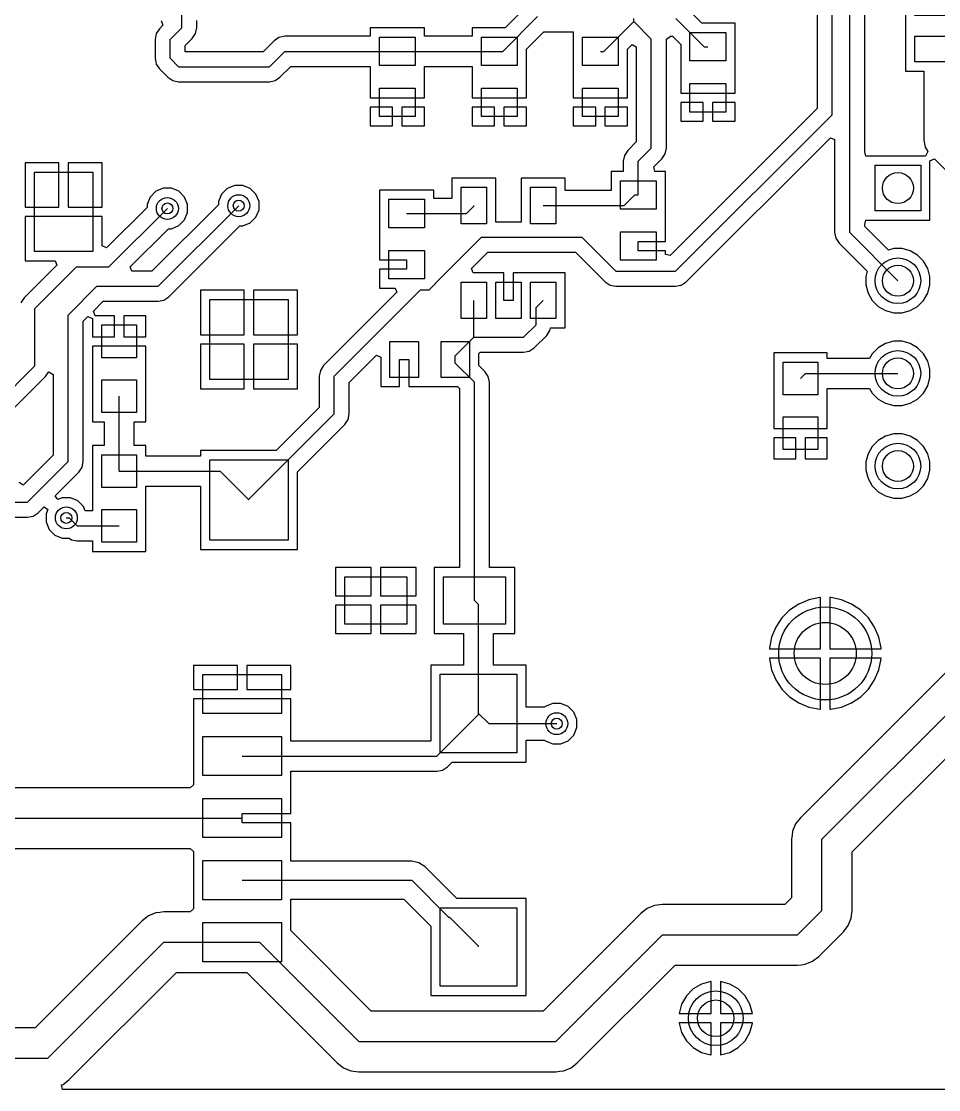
# Model space of a CAD drawing. Header units: inches. Extents: x 58 to 161, y 42 to 107.
# Drawn here: x 98.54 to 123.67, y 42.34 to 71.63 of the extents above; entities that cross this region are included whole.
import ezdxf

# ---------------------------------------------------------------- set-up
doc = ezdxf.new("R2010")
doc.units = ezdxf.units.IN
for name, color, linetype in [('Pad Holes', 156, 'Continuous'), ('Top Layer', 1, 'Continuous'), ('Via Holes', 16, 'Continuous')]:
    doc.layers.add(name, color=color, linetype=linetype)

# ---------------------------------------------------------------- blocks, each defined once
blk = doc.blocks.new('14375663_3')
at = {"layer": 'Top Layer'}
for p, q in [((-5.68, 0.8), (-3.5, 0.8)), ((-5.68, -0.8), (-5.68, 0.8)), ((-3.5, 0.8), (-3.5, -0.8)), ((3.5, 0.8), (5.68, 0.8)), ((3.5, -0.8), (3.5, 0.8)), ((5.68, 0.8), (5.68, -0.8)), ((-3.5, -0.8), (-5.68, -0.8)), ((5.68, -0.8), (3.5, -0.8))]:
    blk.add_line(p, q, dxfattribs=at)
blk = doc.blocks.new('VREG_LM2575HVSX_5_0_NOPB_4')
at = {"layer": 'Top Layer'}
for p, q in [((5.715, 4.165), (5.715, 5.4)), ((5.715, 5.4), (7.625, 5.4)), ((7.625, 5.4), (7.625, -5.4)), ((0.635, -4.165), (0.635, 4.165)), ((0.635, 4.165), (5.715, 4.165)), ((-7.625, 3.935), (-5.465, 3.935)), ((-7.625, 2.865), (-7.625, 3.935)), ((-5.465, 3.935), (-5.465, 2.865)), ((-5.465, 2.865), (-7.625, 2.865)), ((-7.625, 2.235), (-5.465, 2.235)), ((-7.625, 1.165), (-7.625, 2.235)), ((-5.465, 2.235), (-5.465, 1.165)), ((-5.465, 1.165), (-7.625, 1.165)), ((2.175, 1), (4.175, 1)), ((2.175, -1), (2.175, 1)), ((4.175, 1), (4.175, -1)), ((-7.625, 0.535), (-5.465, 0.535)), ((-7.625, -0.535), (-7.625, 0.535)), ((-5.465, 0.535), (-5.465, -0.535)), ((-5.465, -0.535), (-7.625, -0.535)), ((-7.625, -1.165), (-5.465, -1.165)), ((-7.625, -2.235), (-7.625, -1.165)), ((-5.465, -1.165), (-5.465, -2.235)), ((4.175, -1), (2.175, -1)), ((-5.465, -2.235), (-7.625, -2.235)), ((-7.625, -2.865), (-5.465, -2.865)), ((-7.625, -3.935), (-7.625, -2.865)), ((-5.465, -2.865), (-5.465, -3.935)), ((-5.465, -3.935), (-7.625, -3.935)), ((5.715, -4.165), (0.635, -4.165)), ((5.715, -5.4), (5.715, -4.165)), ((7.625, -5.4), (5.715, -5.4))]:
    blk.add_line(p, q, dxfattribs=at)
blk = doc.blocks.new('RESC1608X55N_6')
at = {"layer": 'Top Layer'}
for p, q in [((-1.2, -0.475), (-1.2, 0.475)), ((-1.2, 0.475), (-0.3, 0.475)), ((-0.3, 0.475), (-0.3, -0.475)), ((0.3, -0.475), (0.3, 0.475)), ((0.3, 0.475), (1.2, 0.475)), ((1.2, 0.475), (1.2, -0.475)), ((-0.3, -0.475), (-1.2, -0.475)), ((1.2, -0.475), (0.3, -0.475))]:
    blk.add_line(p, q, dxfattribs=at)
blk = doc.blocks.new('RESC1608X55N_8')
at = {"layer": 'Top Layer'}
for p, q in [((-1.2, -0.475), (-1.2, 0.475)), ((-1.2, 0.475), (-0.3, 0.475)), ((-0.3, 0.475), (-0.3, -0.475)), ((0.3, -0.475), (0.3, 0.475)), ((0.3, 0.475), (1.2, 0.475)), ((1.2, 0.475), (1.2, -0.475)), ((-0.3, -0.475), (-1.2, -0.475)), ((1.2, -0.475), (0.3, -0.475))]:
    blk.add_line(p, q, dxfattribs=at)
blk = doc.blocks.new('RESC1608X55N_23')
at = {"layer": 'Top Layer'}
for p, q in [((-1.2, -0.475), (-1.2, 0.475)), ((-1.2, 0.475), (-0.3, 0.475)), ((-0.3, 0.475), (-0.3, -0.475)), ((0.3, -0.475), (0.3, 0.475)), ((0.3, 0.475), (1.2, 0.475)), ((1.2, 0.475), (1.2, -0.475)), ((-0.3, -0.475), (-1.2, -0.475)), ((1.2, -0.475), (0.3, -0.475))]:
    blk.add_line(p, q, dxfattribs=at)
blk = doc.blocks.new('INDPM7373X450N_43')
at = {"layer": 'Top Layer'}
for p, q in [((-4.275, 1.05), (-2.125, 1.05)), ((-4.275, -1.05), (-4.275, 1.05)), ((-2.125, 1.05), (-2.125, -1.05)), ((2.125, 1.05), (4.275, 1.05)), ((2.125, -1.05), (2.125, 1.05)), ((4.275, 1.05), (4.275, -1.05)), ((-2.125, -1.05), (-4.275, -1.05)), ((4.275, -1.05), (2.125, -1.05))]:
    blk.add_line(p, q, dxfattribs=at)
blk = doc.blocks.new('XT30PWM_44')
at = {"layer": 'Pad Holes'}
for centre, radius in [((-5.5, 4.088), 0.5), ((5.5, 4.088), 0.5), ((-2.5, -5.912), 0.85), ((2.5, -5.912), 0.85)]:
    blk.add_circle(centre, radius, dxfattribs=at)
at = {"layer": 'Top Layer'}
for centre, radius in [((-5.5, 4.088), 0.75), ((5.5, 4.088), 0.75), ((-2.5, -5.912), 1.275), ((2.5, -5.912), 1.275)]:
    blk.add_circle(centre, radius, dxfattribs=at)
blk = doc.blocks.new('DIOM5436X244N_52')
at = {"layer": 'Top Layer'}
for p, q in [((-3.3, 1.075), (-1.1, 1.075)), ((-3.3, -1.075), (-3.3, 1.075)), ((-1.1, 1.075), (-1.1, -1.075)), ((1.1, 1.075), (3.3, 1.075)), ((1.1, -1.075), (1.1, 1.075)), ((3.3, 1.075), (3.3, -1.075)), ((-1.1, -1.075), (-3.3, -1.075)), ((3.3, -1.075), (1.1, -1.075))]:
    blk.add_line(p, q, dxfattribs=at)
blk = doc.blocks.new('SOIC127P600X175_16N_67')
at = {"layer": 'Top Layer'}
for p, q in [((-3.475, 4.795), (-1.95, 4.795)), ((-3.475, 4.095), (-3.475, 4.795)), ((-1.95, 4.795), (-1.95, 4.095)), ((1.95, 4.795), (3.475, 4.795)), ((1.95, 4.095), (1.95, 4.795)), ((3.475, 4.795), (3.475, 4.095)), ((-1.95, 4.095), (-3.475, 4.095)), ((3.475, 4.095), (1.95, 4.095)), ((-3.475, 3.525), (-1.95, 3.525)), ((-3.475, 2.825), (-3.475, 3.525)), ((-1.95, 3.525), (-1.95, 2.825)), ((1.95, 3.525), (3.475, 3.525)), ((1.95, 2.825), (1.95, 3.525)), ((3.475, 3.525), (3.475, 2.825)), ((-1.95, 2.825), (-3.475, 2.825)), ((3.475, 2.825), (1.95, 2.825)), ((-3.475, 2.255), (-1.95, 2.255)), ((-3.475, 1.555), (-3.475, 2.255)), ((-1.95, 2.255), (-1.95, 1.555)), ((1.95, 2.255), (3.475, 2.255)), ((1.95, 1.555), (1.95, 2.255)), ((3.475, 2.255), (3.475, 1.555)), ((-1.95, 1.555), (-3.475, 1.555)), ((3.475, 1.555), (1.95, 1.555)), ((-3.475, 0.985), (-1.95, 0.985)), ((-3.475, 0.285), (-3.475, 0.985)), ((-1.95, 0.985), (-1.95, 0.285)), ((1.95, 0.985), (3.475, 0.985)), ((1.95, 0.285), (1.95, 0.985)), ((3.475, 0.985), (3.475, 0.285)), ((-1.95, 0.285), (-3.475, 0.285)), ((3.475, 0.285), (1.95, 0.285)), ((-3.475, -0.285), (-1.95, -0.285)), ((-3.475, -0.985), (-3.475, -0.285)), ((-1.95, -0.285), (-1.95, -0.985)), ((1.95, -0.285), (3.475, -0.285)), ((1.95, -0.985), (1.95, -0.285)), ((3.475, -0.285), (3.475, -0.985)), ((-1.95, -0.985), (-3.475, -0.985)), ((3.475, -0.985), (1.95, -0.985)), ((-3.475, -1.555), (-1.95, -1.555)), ((-3.475, -2.255), (-3.475, -1.555)), ((-1.95, -1.555), (-1.95, -2.255)), ((1.95, -1.555), (3.475, -1.555)), ((1.95, -2.255), (1.95, -1.555)), ((3.475, -1.555), (3.475, -2.255)), ((-1.95, -2.255), (-3.475, -2.255)), ((3.475, -2.255), (1.95, -2.255)), ((-3.475, -2.825), (-1.95, -2.825)), ((-3.475, -3.525), (-3.475, -2.825)), ((-1.95, -2.825), (-1.95, -3.525)), ((1.95, -2.825), (3.475, -2.825)), ((1.95, -3.525), (1.95, -2.825)), ((3.475, -2.825), (3.475, -3.525)), ((-1.95, -3.525), (-3.475, -3.525)), ((3.475, -3.525), (1.95, -3.525)), ((-3.475, -4.095), (-1.95, -4.095)), ((-3.475, -4.795), (-3.475, -4.095)), ((-1.95, -4.095), (-1.95, -4.795)), ((1.95, -4.095), (3.475, -4.095)), ((1.95, -4.795), (1.95, -4.095)), ((3.475, -4.095), (3.475, -4.795)), ((-1.95, -4.795), (-3.475, -4.795)), ((3.475, -4.795), (1.95, -4.795))]:
    blk.add_line(p, q, dxfattribs=at)
blk = doc.blocks.new('CAPC1608X87N_75')
at = {"layer": 'Top Layer'}
for p, q in [((-1.09, -0.49), (-1.09, 0.49)), ((-1.09, 0.49), (-0.31, 0.49)), ((-0.31, 0.49), (-0.31, -0.49)), ((0.31, -0.49), (0.31, 0.49)), ((0.31, 0.49), (1.09, 0.49)), ((1.09, 0.49), (1.09, -0.49)), ((-0.31, -0.49), (-1.09, -0.49)), ((1.09, -0.49), (0.31, -0.49))]:
    blk.add_line(p, q, dxfattribs=at)
blk = doc.blocks.new('CAPC1608X87N_76')
at = {"layer": 'Top Layer'}
for p, q in [((-1.09, -0.49), (-1.09, 0.49)), ((-1.09, 0.49), (-0.31, 0.49)), ((-0.31, 0.49), (-0.31, -0.49)), ((0.31, -0.49), (0.31, 0.49)), ((0.31, 0.49), (1.09, 0.49)), ((1.09, 0.49), (1.09, -0.49)), ((-0.31, -0.49), (-1.09, -0.49)), ((1.09, -0.49), (0.31, -0.49))]:
    blk.add_line(p, q, dxfattribs=at)
blk = doc.blocks.new('CAPC1608X87N_77')
at = {"layer": 'Top Layer'}
for p, q in [((-1.09, -0.49), (-1.09, 0.49)), ((-1.09, 0.49), (-0.31, 0.49)), ((-0.31, 0.49), (-0.31, -0.49)), ((0.31, -0.49), (0.31, 0.49)), ((0.31, 0.49), (1.09, 0.49)), ((1.09, 0.49), (1.09, -0.49)), ((-0.31, -0.49), (-1.09, -0.49)), ((1.09, -0.49), (0.31, -0.49))]:
    blk.add_line(p, q, dxfattribs=at)
blk = doc.blocks.new('CAPPM3216X180N_78')
at = {"layer": 'Top Layer'}
for p, q in [((-2.2, 0.65), (-0.5, 0.65)), ((-2.2, -0.65), (-2.2, 0.65)), ((-0.5, 0.65), (-0.5, -0.65)), ((0.5, 0.65), (2.2, 0.65)), ((0.5, -0.65), (0.5, 0.65)), ((2.2, 0.65), (2.2, -0.65)), ((-0.5, -0.65), (-2.2, -0.65)), ((2.2, -0.65), (0.5, -0.65))]:
    blk.add_line(p, q, dxfattribs=at)
blk = doc.blocks.new('CAPC1608X87N_80')
at = {"layer": 'Top Layer'}
for p, q in [((-1.09, -0.49), (-1.09, 0.49)), ((-1.09, 0.49), (-0.31, 0.49)), ((-0.31, 0.49), (-0.31, -0.49)), ((0.31, -0.49), (0.31, 0.49)), ((0.31, 0.49), (1.09, 0.49)), ((1.09, 0.49), (1.09, -0.49)), ((-0.31, -0.49), (-1.09, -0.49)), ((1.09, -0.49), (0.31, -0.49))]:
    blk.add_line(p, q, dxfattribs=at)
blk = doc.blocks.new('CAPC1608X87N_81')
at = {"layer": 'Top Layer'}
for p, q in [((-1.09, -0.49), (-1.09, 0.49)), ((-1.09, 0.49), (-0.31, 0.49)), ((-0.31, 0.49), (-0.31, -0.49)), ((0.31, -0.49), (0.31, 0.49)), ((0.31, 0.49), (1.09, 0.49)), ((1.09, 0.49), (1.09, -0.49)), ((-0.31, -0.49), (-1.09, -0.49)), ((1.09, -0.49), (0.31, -0.49))]:
    blk.add_line(p, q, dxfattribs=at)
blk = doc.blocks.new('CAPC1608X87N_83')
at = {"layer": 'Top Layer'}
for p, q in [((-1.09, -0.49), (-1.09, 0.49)), ((-1.09, 0.49), (-0.31, 0.49)), ((-0.31, 0.49), (-0.31, -0.49)), ((0.31, -0.49), (0.31, 0.49)), ((0.31, 0.49), (1.09, 0.49)), ((1.09, 0.49), (1.09, -0.49)), ((-0.31, -0.49), (-1.09, -0.49)), ((1.09, -0.49), (0.31, -0.49))]:
    blk.add_line(p, q, dxfattribs=at)
blk = doc.blocks.new('CAPC1608X87N_84')
at = {"layer": 'Top Layer'}
for p, q in [((-1.09, -0.49), (-1.09, 0.49)), ((-1.09, 0.49), (-0.31, 0.49)), ((-0.31, 0.49), (-0.31, -0.49)), ((0.31, -0.49), (0.31, 0.49)), ((0.31, 0.49), (1.09, 0.49)), ((1.09, 0.49), (1.09, -0.49)), ((-0.31, -0.49), (-1.09, -0.49)), ((1.09, -0.49), (0.31, -0.49))]:
    blk.add_line(p, q, dxfattribs=at)
blk = doc.blocks.new('DIP762W65P254L965H470Q8N_100')
at = {"layer": 'Pad Holes'}
for centre in [(-3.81, 3.81), (3.81, 3.81), (-3.81, 1.27), (3.81, 1.27), (-3.81, -1.27), (3.81, -1.27), (-3.81, -3.81), (3.81, -3.81)]:
    blk.add_circle(centre, 0.425, dxfattribs=at)
at = {"layer": 'Top Layer'}
for p, q in [((-4.435, 4.435), (-3.185, 4.435)), ((-4.435, 3.185), (-4.435, 4.435)), ((-3.185, 4.435), (-3.185, 3.185)), ((-3.185, 3.185), (-4.435, 3.185))]:
    blk.add_line(p, q, dxfattribs=at)
for centre in [(3.81, 3.81), (-3.81, 1.27), (3.81, 1.27), (-3.81, -1.27), (3.81, -1.27), (-3.81, -3.81), (3.81, -3.81)]:
    blk.add_circle(centre, 0.625, dxfattribs=at)
blk = doc.blocks.new('RT9193_104')
at = {"layer": 'Top Layer'}
for p, q in [((-1.3, 1.8), (-0.6, 1.8)), ((-1.3, 0.8), (-1.3, 1.8)), ((-0.6, 1.8), (-0.6, 0.8)), ((0.6, 1.8), (1.3, 1.8)), ((0.6, 0.8), (0.6, 1.8)), ((1.3, 1.8), (1.3, 0.8)), ((-0.6, 0.8), (-1.3, 0.8)), ((1.3, 0.8), (0.6, 0.8)), ((-1.3, -0.8), (-0.6, -0.8)), ((-1.3, -1.8), (-1.3, -0.8)), ((-0.6, -0.8), (-0.6, -1.8)), ((-0.35, -0.8), (0.35, -0.8)), ((-0.35, -1.8), (-0.35, -0.8)), ((0.35, -0.8), (0.35, -1.8)), ((0.6, -0.8), (1.3, -0.8)), ((0.6, -1.8), (0.6, -0.8)), ((1.3, -0.8), (1.3, -1.8)), ((-0.6, -1.8), (-1.3, -1.8)), ((0.35, -1.8), (-0.35, -1.8)), ((1.3, -1.8), (0.6, -1.8))]:
    blk.add_line(p, q, dxfattribs=at)

msp = doc.modelspace()

# ---------------------------------------------------------------- linework, layer by layer
at = {"layer": 'Top Layer'}
for p, q in [((121.234, 65.837), (121.234, 80.696)), ((120.756, 69.067), (120.756, 79.245)), ((120.344, 75.891), (120.344, 69.238)), ((121.646, 68.05), (121.646, 75.707)), ((122.763, 72.675), (122.763, 71.597)), ((102.932, 71.45), (102.932, 72.39)), ((111.733, 70.804), (112.684, 71.755)), ((112.357, 72.011), (111.794, 71.448)), ((117.187, 71.575), (116.766, 71.995)), ((102.418, 71.519), (102.322, 71.423)), ((102.366, 71.646), (102.418, 71.519)), ((103.344, 71.45), (103.344, 71.646)), ((114.502, 70.804), (115.316, 71.618)), ((115.316, 71.618), (115.316, 71.704)), ((115.316, 71.618), (115.799, 71.136)), ((116.475, 71.704), (117.248, 70.931)), ((118.092, 71.575), (117.187, 71.575)), ((118.092, 70.302), (118.092, 71.575)), ((122.763, 71.597), (122.763, 71.532)), ((122.763, 71.532), (122.763, 71.405)), ((102.233, 71.289), (102.201, 71.131)), ((102.322, 71.423), (102.233, 71.289)), ((102.613, 71.131), (102.932, 71.45)), ((103.223, 71.159), (103.313, 71.292)), ((103.313, 71.292), (103.344, 71.45)), ((105.597, 71.185), (105.463, 71.095)), ((105.754, 71.216), (105.597, 71.185)), ((108.095, 71.216), (105.754, 71.216)), ((109.583, 71.448), (108.095, 71.448)), ((108.095, 71.448), (108.095, 71.216)), ((109.583, 71.216), (109.583, 71.448)), ((110.889, 71.216), (109.583, 71.216)), ((111.794, 71.448), (110.889, 71.448)), ((110.889, 71.448), (110.889, 71.216)), ((112.377, 70.865), (112.855, 71.343)), ((112.855, 71.343), (113.658, 71.343)), ((113.658, 71.343), (113.658, 70.175)), ((116.211, 71.136), (116.321, 71.217)), ((116.321, 71.217), (116.376, 71.22)), ((116.376, 71.22), (116.604, 70.992)), ((122.763, 71.405), (122.763, 70.262)), ((102.201, 71.131), (102.201, 70.615)), ((102.613, 70.615), (102.613, 71.131)), ((103.025, 70.961), (103.223, 71.159)), ((103.025, 70.795), (103.025, 70.961)), ((105.463, 71.095), (105.163, 70.795)), ((115.146, 70.865), (115.27, 70.99)), ((115.27, 70.99), (115.387, 70.927)), ((115.387, 70.927), (115.387, 68.319)), ((115.799, 68.148), (115.799, 71.136)), ((116.211, 68.148), (116.211, 71.136)), ((116.604, 70.992), (116.604, 70.302)), ((117.248, 70.931), (117.348, 70.931)), ((102.201, 70.615), (102.233, 70.457)), ((102.613, 70.615), (102.845, 70.383)), ((105.163, 70.795), (103.025, 70.795)), ((105.334, 70.383), (105.754, 70.804)), ((105.754, 70.804), (108.839, 70.804)), ((108.839, 70.804), (111.633, 70.804)), ((111.633, 70.804), (111.733, 70.804)), ((112.377, 70.175), (112.377, 70.865)), ((114.402, 70.804), (114.502, 70.804)), ((115.146, 70.175), (115.146, 70.865)), ((102.233, 70.457), (102.322, 70.323)), ((102.322, 70.323), (102.553, 70.092)), ((102.845, 70.383), (105.334, 70.383)), ((105.625, 70.092), (105.925, 70.392)), ((105.925, 70.392), (108.095, 70.392)), ((108.095, 70.392), (108.095, 70.175)), ((109.583, 70.175), (109.583, 70.392)), ((109.583, 70.392), (110.889, 70.392)), ((110.889, 70.392), (110.889, 70.175)), ((116.604, 70.302), (116.604, 70.287)), ((116.604, 70.287), (116.604, 70.175)), ((118.092, 70.287), (118.092, 70.302)), ((118.092, 70.175), (118.092, 70.287)), ((102.553, 70.092), (102.687, 70.003)), ((102.687, 70.003), (102.845, 69.971)), ((105.334, 69.971), (105.491, 70.003)), ((105.491, 70.003), (105.625, 70.092)), ((108.095, 70.175), (108.095, 70.16)), ((108.095, 70.16), (108.095, 70.048)), ((108.095, 70.048), (108.095, 70.033)), ((108.095, 70.033), (108.095, 69.531)), ((109.583, 70.16), (109.583, 70.175)), ((109.583, 70.048), (109.583, 70.16)), ((109.583, 70.033), (109.583, 70.048)), ((109.583, 69.531), (109.583, 70.033)), ((110.889, 70.175), (110.889, 70.16)), ((110.889, 70.16), (110.889, 70.048)), ((110.889, 70.048), (110.889, 70.033)), ((110.889, 70.033), (110.889, 69.531)), ((112.377, 70.16), (112.377, 70.175)), ((112.377, 70.048), (112.377, 70.16)), ((112.377, 70.033), (112.377, 70.048)), ((112.377, 69.531), (112.377, 70.033)), ((113.658, 70.175), (113.658, 70.16)), ((113.658, 70.16), (113.658, 70.048)), ((113.658, 70.048), (113.658, 70.033)), ((113.658, 70.033), (113.658, 69.531)), ((115.146, 70.16), (115.146, 70.175)), ((115.146, 70.048), (115.146, 70.16)), ((115.146, 70.033), (115.146, 70.048)), ((115.146, 69.531), (115.146, 70.033)), ((116.604, 70.175), (116.604, 70.16)), ((116.604, 70.16), (116.604, 69.658)), ((118.092, 70.16), (118.092, 70.175)), ((118.092, 69.658), (118.092, 70.16)), ((122.763, 70.262), (123.262, 70.262)), ((123.262, 70.262), (123.262, 68.371)), ((102.845, 69.971), (105.334, 69.971)), ((108.095, 69.531), (108.839, 69.531)), ((108.839, 69.531), (109.583, 69.531)), ((110.889, 69.531), (111.633, 69.531)), ((111.633, 69.531), (112.377, 69.531)), ((113.658, 69.531), (115.146, 69.531)), ((116.604, 69.658), (117.348, 69.658)), ((117.221, 69.404), (116.604, 69.404)), ((116.604, 69.404), (116.604, 68.887)), ((117.221, 68.887), (117.221, 69.404)), ((117.348, 69.658), (118.092, 69.658)), ((118.092, 69.404), (117.475, 69.404)), ((117.475, 69.404), (117.475, 68.887)), ((118.092, 68.887), (118.092, 69.404)), ((108.712, 69.277), (108.095, 69.277)), ((108.095, 69.277), (108.095, 68.76)), ((108.712, 68.76), (108.712, 69.277)), ((109.583, 69.277), (108.966, 69.277)), ((108.966, 69.277), (108.966, 68.76)), ((109.583, 68.76), (109.583, 69.277)), ((111.506, 69.277), (110.889, 69.277)), ((110.889, 69.277), (110.889, 68.76)), ((111.506, 68.76), (111.506, 69.277)), ((112.377, 69.277), (111.76, 69.277)), ((111.76, 69.277), (111.76, 68.76)), ((112.377, 68.76), (112.377, 69.277)), ((114.275, 69.277), (113.658, 69.277)), ((113.658, 69.277), (113.658, 68.76)), ((114.275, 68.76), (114.275, 69.277)), ((115.146, 69.277), (114.529, 69.277)), ((114.529, 69.277), (114.529, 68.76)), ((115.146, 68.76), (115.146, 69.277)), ((120.344, 69.238), (116.314, 65.208)), ((116.464, 64.775), (120.756, 69.067)), ((116.604, 68.887), (117.221, 68.887)), ((117.475, 68.887), (118.092, 68.887)), ((108.095, 68.76), (108.712, 68.76)), ((108.966, 68.76), (109.583, 68.76)), ((110.889, 68.76), (111.506, 68.76)), ((111.76, 68.76), (112.377, 68.76)), ((113.658, 68.76), (114.275, 68.76)), ((114.529, 68.76), (115.146, 68.76)), ((115.387, 68.319), (115.152, 68.084)), ((116.755, 64.483), (120.705, 68.433)), ((120.705, 68.433), (120.822, 68.385)), ((120.822, 68.385), (120.822, 65.837)), ((123.262, 68.371), (123.301, 68.173)), ((115.062, 67.95), (115.031, 67.793)), ((115.152, 68.084), (115.062, 67.95)), ((115.443, 67.793), (115.799, 68.148)), ((116.09, 67.857), (116.179, 67.991)), ((116.179, 67.991), (116.211, 68.148)), ((121.676, 67.935), (121.646, 68.05)), ((123.301, 68.173), (123.375, 68.062)), ((123.375, 68.062), (123.308, 67.935)), ((99.568, 67.747), (98.641, 67.747)), ((98.641, 67.747), (98.641, 66.53)), ((99.568, 66.53), (99.568, 67.747)), ((100.749, 67.747), (99.822, 67.747)), ((99.822, 67.747), (99.822, 66.53)), ((100.749, 66.53), (100.749, 67.747)), ((115.031, 67.793), (115.031, 67.511)), ((115.443, 66.867), (115.443, 67.793)), ((115.871, 67.638), (116.09, 67.857)), ((123.308, 67.935), (121.676, 67.935)), ((123.434, 67.805), (123.561, 67.858)), ((123.434, 66.177), (123.434, 67.805)), ((123.561, 67.858), (129.303, 62.116)), ((115.031, 67.511), (114.699, 67.511)), ((114.699, 67.511), (114.699, 66.99)), ((115.894, 67.511), (115.871, 67.638)), ((116.187, 67.511), (115.894, 67.511)), ((116.187, 66.238), (116.187, 67.511)), ((104.385, 67.128), (104.181, 67.044)), ((104.606, 67.128), (104.385, 67.128)), ((104.81, 67.044), (104.606, 67.128)), ((111.541, 67.332), (110.333, 67.332)), ((110.333, 67.332), (110.333, 66.771)), ((111.541, 66.122), (111.541, 67.332)), ((113.441, 67.332), (112.233, 67.332)), ((112.233, 67.332), (112.233, 66.122)), ((113.441, 66.99), (113.441, 67.332)), ((102.069, 66.811), (101.985, 66.608)), ((102.226, 66.968), (102.069, 66.811)), ((102.429, 67.052), (102.226, 66.968)), ((102.65, 67.052), (102.429, 67.052)), ((102.854, 66.968), (102.65, 67.052)), ((103.01, 66.811), (102.854, 66.968)), ((103.095, 66.608), (103.01, 66.811)), ((104.025, 66.888), (103.941, 66.684)), ((104.181, 67.044), (104.025, 66.888)), ((104.966, 66.888), (104.81, 67.044)), ((105.05, 66.684), (104.966, 66.888)), ((109.837, 67.003), (108.349, 67.003)), ((108.349, 67.003), (108.349, 65.715)), ((109.837, 66.771), (109.837, 67.003)), ((110.333, 66.771), (109.837, 66.771)), ((114.699, 66.99), (113.441, 66.99)), ((115.054, 66.578), (115.343, 66.867)), ((115.343, 66.867), (115.443, 66.867)), ((98.641, 66.53), (99.568, 66.53)), ((99.822, 66.53), (100.749, 66.53)), ((101.985, 66.525), (100.876, 65.416)), ((100.94, 64.897), (102.54, 66.497)), ((101.985, 66.608), (101.985, 66.525)), ((103.941, 66.601), (102.115, 64.776)), ((102.286, 64.364), (104.496, 66.573)), ((103.095, 66.387), (103.095, 66.608)), ((103.941, 66.684), (103.941, 66.601)), ((105.05, 66.463), (105.05, 66.684)), ((110.737, 66.359), (110.937, 66.559)), ((110.937, 66.559), (110.937, 66.578)), ((112.837, 66.578), (115.054, 66.578)), ((99.695, 66.276), (98.641, 66.276)), ((98.641, 66.276), (98.641, 65.059)), ((100.749, 66.276), (99.695, 66.276)), ((100.749, 65.469), (100.749, 66.276)), ((102.854, 66.027), (103.01, 66.183)), ((103.01, 66.183), (103.095, 66.387)), ((104.81, 66.103), (104.966, 66.259)), ((104.966, 66.259), (105.05, 66.463)), ((109.093, 66.359), (110.737, 66.359)), ((116.187, 66.223), (116.187, 66.238)), ((116.187, 66.111), (116.187, 66.223)), ((116.187, 66.223), (116.187, 66.223)), ((101.518, 64.893), (102.568, 65.942)), ((102.568, 65.942), (102.65, 65.942)), ((102.577, 64.072), (104.523, 66.019)), ((102.65, 65.942), (102.854, 66.027)), ((104.523, 66.019), (104.606, 66.019)), ((104.606, 66.019), (104.81, 66.103)), ((112.233, 66.122), (111.541, 66.122)), ((116.187, 65.594), (116.187, 66.111)), ((116.187, 66.111), (116.187, 66.111)), ((121.646, 66.062), (121.676, 66.177)), ((121.646, 66.007), (121.646, 66.062)), ((122.297, 65.357), (121.646, 66.007)), ((121.676, 66.177), (121.773, 66.177)), ((121.773, 66.177), (123.434, 66.177)), ((108.349, 65.715), (108.349, 65.715)), ((108.349, 65.715), (108.349, 65.603)), ((108.349, 65.603), (108.349, 65.603)), ((108.349, 65.603), (108.349, 65.086)), ((109.885, 64.445), (111.15, 65.71)), ((111.15, 65.71), (113.893, 65.71)), ((113.893, 65.71), (114.828, 64.775)), ((120.822, 65.837), (120.854, 65.679)), ((120.854, 65.679), (120.943, 65.546)), ((121.234, 65.837), (122.555, 64.516)), ((100.876, 65.416), (100.749, 65.469)), ((115.443, 65.34), (115.443, 65.594)), ((115.443, 65.594), (116.187, 65.594)), ((116.187, 65.34), (115.443, 65.34)), ((116.187, 65.237), (116.187, 65.34)), ((120.943, 65.546), (121.714, 64.774)), ((122.439, 65.395), (122.297, 65.357)), ((122.671, 65.395), (122.439, 65.395)), ((122.894, 65.335), (122.671, 65.395)), ((123.095, 65.219), (122.894, 65.335)), ((98.641, 65.059), (99.464, 65.059)), ((99.464, 65.059), (99.513, 64.942)), ((108.349, 65.086), (109.093, 65.086)), ((109.093, 65.086), (109.093, 64.832)), ((110.872, 64.849), (111.321, 65.298)), ((111.321, 65.298), (113.722, 65.298)), ((113.722, 65.298), (114.536, 64.483)), ((116.314, 65.208), (116.187, 65.237)), ((123.258, 65.056), (123.095, 65.219)), ((123.374, 64.855), (123.258, 65.056)), ((99.513, 64.942), (98.616, 64.045)), ((98.908, 63.754), (100.051, 64.897)), ((100.051, 64.897), (100.94, 64.897)), ((101.567, 64.776), (101.518, 64.893)), ((102.115, 64.776), (101.567, 64.776)), ((109.093, 64.832), (108.349, 64.832)), ((108.349, 64.832), (108.349, 64.315)), ((110.921, 64.732), (110.872, 64.849)), ((111.76, 64.732), (110.921, 64.732)), ((111.76, 63.978), (111.76, 64.732)), ((113.441, 64.732), (112.014, 64.732)), ((112.014, 64.732), (112.014, 63.978)), ((113.441, 63.224), (113.441, 64.732)), ((114.828, 64.775), (116.464, 64.775)), ((121.714, 64.774), (121.676, 64.632)), ((123.434, 64.632), (123.374, 64.855)), ((109.708, 64.267), (109.885, 64.444)), ((109.885, 64.444), (109.885, 64.445)), ((114.536, 64.483), (114.67, 64.394)), ((116.621, 64.394), (116.755, 64.483)), ((121.676, 64.632), (121.676, 64.4)), ((123.434, 64.4), (123.434, 64.632)), ((99.822, 63.576), (100.609, 64.364)), ((100.609, 64.364), (102.286, 64.364)), ((104.648, 64.26), (103.446, 64.26)), ((103.446, 64.26), (103.446, 63.033)), ((104.648, 63.033), (104.648, 64.26)), ((106.104, 64.26), (104.902, 64.26)), ((104.902, 64.26), (104.902, 63.033)), ((106.104, 63.033), (106.104, 64.26)), ((108.827, 64.198), (106.82, 62.191)), ((107.112, 61.9), (109.479, 64.267)), ((108.349, 64.315), (108.779, 64.315)), ((108.779, 64.315), (108.827, 64.198)), ((109.479, 64.267), (109.708, 64.267)), ((114.67, 64.394), (114.828, 64.363)), ((114.828, 64.363), (116.464, 64.363)), ((116.464, 64.363), (116.621, 64.394)), ((121.676, 64.4), (121.736, 64.177)), ((121.736, 64.177), (121.852, 63.976)), ((123.258, 63.976), (123.374, 64.177)), ((123.374, 64.177), (123.434, 64.4)), ((98.616, 64.045), (98.527, 63.912)), ((100.512, 63.684), (100.78, 63.952)), ((100.78, 63.952), (102.286, 63.952)), ((102.286, 63.952), (102.443, 63.983)), ((102.443, 63.983), (102.577, 64.072)), ((110.937, 62.966), (110.937, 63.978)), ((112.014, 63.978), (111.76, 63.978)), ((112.641, 63.782), (112.837, 63.978)), ((121.852, 63.976), (122.015, 63.813)), ((123.095, 63.813), (123.258, 63.976)), ((98.908, 62.179), (98.908, 63.754)), ((99.822, 59.563), (99.822, 63.576)), ((100.565, 63.557), (100.512, 63.684)), ((101.092, 63.557), (100.565, 63.557)), ((101.092, 62.98), (101.092, 63.557)), ((101.948, 63.557), (101.346, 63.557)), ((101.346, 63.557), (101.346, 62.98)), ((101.948, 62.98), (101.948, 63.557)), ((112.641, 63.311), (112.641, 63.782)), ((122.015, 63.813), (122.216, 63.697)), ((122.216, 63.697), (122.439, 63.637)), ((122.439, 63.637), (122.671, 63.637)), ((122.671, 63.637), (122.894, 63.697)), ((122.894, 63.697), (123.095, 63.813)), ((100.234, 63.406), (100.363, 63.535)), ((100.234, 59.563), (100.234, 63.406)), ((100.363, 63.535), (100.49, 63.482)), ((100.49, 63.482), (100.49, 62.98)), ((112.296, 62.966), (112.641, 63.311)), ((100.49, 62.98), (101.092, 62.98)), ((101.346, 62.98), (101.948, 62.98)), ((103.446, 63.033), (104.648, 63.033)), ((104.902, 63.033), (106.104, 63.033)), ((110.428, 62.457), (110.937, 62.966)), ((110.937, 62.966), (112.296, 62.966)), ((112.588, 62.675), (112.932, 63.019)), ((112.932, 63.019), (113.022, 63.153)), ((113.022, 63.153), (113.036, 63.224)), ((113.036, 63.224), (113.441, 63.224)), ((101.948, 62.726), (100.49, 62.726)), ((100.49, 62.726), (100.49, 62.184)), ((101.948, 62.184), (101.948, 62.726)), ((104.648, 62.779), (103.446, 62.779)), ((103.446, 62.779), (103.446, 61.552)), ((104.648, 61.552), (104.648, 62.779)), ((106.104, 62.779), (104.902, 62.779)), ((104.902, 62.779), (104.902, 61.552)), ((106.104, 61.552), (106.104, 62.779)), ((112.454, 62.585), (112.588, 62.675)), ((122.015, 62.679), (121.852, 62.516)), ((122.216, 62.795), (122.015, 62.679)), ((122.439, 62.855), (122.216, 62.795)), ((122.671, 62.855), (122.439, 62.855)), ((122.894, 62.795), (122.671, 62.855)), ((123.095, 62.679), (122.894, 62.795)), ((123.258, 62.516), (123.095, 62.679)), ((107.524, 61.729), (108.267, 62.472)), ((108.267, 62.472), (108.384, 62.424)), ((108.384, 62.424), (108.384, 61.613)), ((110.428, 62.357), (110.428, 62.457)), ((111.072, 62.518), (111.108, 62.554)), ((111.072, 62.196), (111.072, 62.518)), ((111.108, 62.554), (112.296, 62.554)), ((112.296, 62.554), (112.454, 62.585)), ((120.617, 62.541), (119.159, 62.541)), ((119.159, 62.541), (119.159, 61.168)), ((120.617, 62.388), (120.617, 62.541)), ((121.778, 62.388), (120.617, 62.388)), ((121.852, 62.516), (121.778, 62.388)), ((123.374, 62.315), (123.258, 62.516)), ((97.714, 60.985), (98.908, 62.179)), ((100.49, 62.184), (100.49, 62.149)), ((100.49, 62.149), (100.49, 62.057)), ((101.948, 62.149), (101.948, 62.184)), ((101.948, 62.057), (101.948, 62.149)), ((106.82, 62.191), (106.731, 62.057)), ((108.901, 61.613), (108.901, 62.357)), ((108.901, 62.357), (109.155, 62.357)), ((109.155, 62.357), (109.155, 61.613)), ((110.428, 62.257), (110.428, 62.357)), ((110.428, 62.257), (110.951, 61.734)), ((111.242, 62.025), (111.072, 62.196)), ((123.434, 62.092), (123.374, 62.315)), ((123.434, 61.86), (123.434, 62.092)), ((98.005, 60.694), (99.199, 61.888)), ((99.199, 61.888), (99.283, 62.014)), ((99.283, 62.014), (99.292, 62.015)), ((99.292, 62.015), (99.41, 61.95)), ((99.41, 61.95), (99.41, 59.734)), ((100.49, 62.057), (100.49, 62.022)), ((100.49, 62.022), (100.49, 60.649)), ((101.948, 62.022), (101.948, 62.057)), ((101.948, 60.649), (101.948, 62.022)), ((106.731, 62.057), (106.7, 61.9)), ((106.7, 61.9), (106.7, 61.038)), ((107.112, 60.868), (107.112, 61.9)), ((111.332, 61.892), (111.242, 62.025)), ((111.363, 61.734), (111.332, 61.892)), ((119.888, 61.837), (120.027, 61.976)), ((120.027, 61.976), (122.555, 61.976)), ((123.374, 61.637), (123.434, 61.86)), ((103.446, 61.552), (104.648, 61.552)), ((104.902, 61.552), (106.104, 61.552)), ((107.524, 60.868), (107.524, 61.729)), ((108.384, 61.613), (108.901, 61.613)), ((109.155, 61.613), (109.672, 61.613)), ((109.672, 61.613), (109.672, 61.613)), ((109.672, 61.613), (109.784, 61.613)), ((109.784, 61.613), (109.784, 61.613)), ((109.784, 61.613), (110.489, 61.613)), ((110.489, 61.613), (110.539, 61.563)), ((110.539, 61.563), (110.539, 56.657)), ((110.951, 55.753), (110.951, 61.734)), ((111.363, 56.657), (111.363, 61.734)), ((120.617, 61.168), (120.617, 61.564)), ((120.617, 61.564), (121.778, 61.564)), ((121.778, 61.564), (121.852, 61.436)), ((123.258, 61.436), (123.374, 61.637)), ((101.219, 59.297), (101.219, 61.353)), ((121.852, 61.436), (122.015, 61.273)), ((122.015, 61.273), (122.216, 61.157)), ((122.894, 61.157), (123.095, 61.273)), ((123.095, 61.273), (123.258, 61.436)), ((106.7, 61.038), (105.521, 59.86)), ((119.159, 61.168), (119.159, 61.133)), ((119.159, 61.133), (119.159, 61.041)), ((119.159, 61.041), (119.159, 61.006)), ((119.159, 61.006), (119.159, 60.464)), ((120.617, 61.133), (120.617, 61.168)), ((120.617, 61.041), (120.617, 61.133)), ((120.617, 61.006), (120.617, 61.041)), ((120.617, 60.464), (120.617, 61.006)), ((122.216, 61.157), (122.439, 61.097)), ((122.439, 61.097), (122.671, 61.097)), ((122.671, 61.097), (122.894, 61.157)), ((100.49, 60.649), (100.807, 60.649)), ((100.807, 60.649), (100.807, 60.001)), ((101.631, 60.001), (101.631, 60.649)), ((101.631, 60.649), (101.948, 60.649)), ((104.775, 58.531), (107.112, 60.868)), ((107.403, 60.576), (107.492, 60.71)), ((107.492, 60.71), (107.524, 60.868)), ((106.104, 59.277), (107.403, 60.576)), ((119.159, 60.464), (119.888, 60.464)), ((119.888, 60.464), (120.617, 60.464)), ((119.761, 60.21), (119.159, 60.21)), ((119.159, 60.21), (119.159, 59.633)), ((119.761, 59.633), (119.761, 60.21)), ((120.617, 60.21), (120.015, 60.21)), ((120.015, 60.21), (120.015, 59.633)), ((120.617, 59.633), (120.617, 60.21)), ((122.015, 60.139), (121.852, 59.976)), ((122.216, 60.255), (122.015, 60.139)), ((122.439, 60.315), (122.216, 60.255)), ((122.671, 60.315), (122.439, 60.315)), ((122.894, 60.255), (122.671, 60.315)), ((123.095, 60.139), (122.894, 60.255)), ((123.258, 59.976), (123.095, 60.139)), ((100.807, 60.001), (100.49, 60.001)), ((100.49, 60.001), (100.49, 58.628)), ((101.948, 60.001), (101.631, 60.001)), ((101.948, 59.709), (101.948, 60.001)), ((105.521, 59.86), (103.446, 59.86)), ((103.446, 59.86), (103.446, 59.709)), ((121.736, 59.775), (121.676, 59.552)), ((121.852, 59.976), (121.736, 59.775)), ((123.374, 59.775), (123.258, 59.976)), ((123.434, 59.552), (123.374, 59.775)), ((99.41, 59.734), (98.589, 58.912)), ((98.704, 58.445), (99.822, 59.563)), ((100.203, 59.405), (100.234, 59.563)), ((103.446, 59.709), (101.948, 59.709)), ((119.159, 59.633), (119.761, 59.633)), ((120.015, 59.633), (120.617, 59.633)), ((121.676, 59.552), (121.676, 59.32)), ((123.434, 59.32), (123.434, 59.552)), ((99.466, 58.624), (100.113, 59.272)), ((100.113, 59.272), (100.203, 59.405)), ((101.219, 59.297), (103.984, 59.297)), ((103.984, 59.297), (104.775, 58.506)), ((106.104, 57.152), (106.104, 59.277)), ((121.676, 59.32), (121.736, 59.097)), ((123.374, 59.097), (123.434, 59.32)), ((98.589, 58.912), (98.482, 58.985)), ((101.948, 58.628), (101.948, 58.885)), ((101.948, 58.885), (103.446, 58.885)), ((103.446, 58.885), (103.446, 57.152)), ((121.736, 59.097), (121.852, 58.896)), ((121.852, 58.896), (122.015, 58.733)), ((123.095, 58.733), (123.258, 58.896)), ((123.258, 58.896), (123.374, 59.097)), ((99.538, 58.517), (99.466, 58.624)), ((100.49, 58.628), (100.49, 58.593)), ((100.49, 58.593), (100.49, 58.501)), ((101.948, 58.593), (101.948, 58.628)), ((101.948, 58.501), (101.948, 58.593)), ((122.015, 58.733), (122.216, 58.617)), ((122.216, 58.617), (122.439, 58.557)), ((122.671, 58.557), (122.894, 58.617)), ((122.894, 58.617), (123.095, 58.733)), ((94.031, 58.445), (98.704, 58.445)), ((98.996, 58.154), (99.161, 58.319)), ((99.161, 58.319), (99.268, 58.247)), ((99.661, 58.568), (99.538, 58.517)), ((99.881, 58.568), (99.661, 58.568)), ((100.085, 58.483), (99.881, 58.568)), ((100.241, 58.327), (100.085, 58.483)), ((100.29, 58.209), (100.241, 58.327)), ((100.49, 58.501), (100.49, 58.466)), ((100.49, 58.466), (100.49, 58.209)), ((101.948, 58.466), (101.948, 58.501)), ((101.948, 57.093), (101.948, 58.466)), ((104.775, 58.506), (104.775, 58.531)), ((122.439, 58.557), (122.671, 58.557)), ((95.11, 58.033), (98.704, 58.033)), ((98.704, 58.033), (98.862, 58.065)), ((98.862, 58.065), (98.996, 58.154)), ((99.268, 58.247), (99.217, 58.124)), ((99.217, 58.124), (99.217, 57.903)), ((99.771, 58.014), (99.852, 58.014)), ((99.852, 58.014), (100.069, 57.797)), ((100.49, 58.209), (100.29, 58.209)), ((99.217, 57.903), (99.302, 57.7)), ((99.302, 57.7), (99.457, 57.544)), ((100.069, 57.797), (101.219, 57.797)), ((99.457, 57.544), (99.661, 57.46)), ((99.661, 57.46), (99.847, 57.46)), ((99.847, 57.46), (99.911, 57.416)), ((99.911, 57.416), (100.069, 57.385)), ((100.069, 57.385), (100.49, 57.385)), ((100.49, 57.385), (100.49, 57.093)), ((103.446, 57.152), (106.104, 57.152)), ((100.49, 57.093), (101.948, 57.093)), ((108.124, 56.657), (107.147, 56.657)), ((107.147, 56.657), (107.147, 55.88)), ((108.124, 55.88), (108.124, 56.657)), ((109.355, 56.657), (108.378, 56.657)), ((108.378, 56.657), (108.378, 55.88)), ((109.355, 55.88), (109.355, 56.657)), ((110.539, 56.657), (109.847, 56.657)), ((109.847, 56.657), (109.847, 54.849)), ((112.055, 56.657), (111.363, 56.657)), ((112.055, 54.849), (112.055, 56.657)), ((107.147, 55.88), (108.124, 55.88)), ((108.378, 55.88), (109.355, 55.88)), ((110.951, 55.753), (111.066, 55.638)), ((119.839, 55.654), (119.588, 55.487)), ((120.117, 55.769), (119.839, 55.654)), ((120.412, 55.828), (120.117, 55.769)), ((120.436, 55.828), (120.412, 55.828)), ((120.436, 54.426), (120.436, 55.828)), ((120.714, 55.828), (120.69, 55.828)), ((120.69, 55.828), (120.69, 54.426)), ((121.009, 55.769), (120.714, 55.828)), ((121.287, 55.654), (121.009, 55.769)), ((121.538, 55.487), (121.287, 55.654)), ((108.124, 55.626), (107.147, 55.626)), ((107.147, 55.626), (107.147, 54.849)), ((108.124, 54.849), (108.124, 55.626)), ((109.355, 55.626), (108.378, 55.626)), ((108.378, 55.626), (108.378, 54.849)), ((109.355, 54.849), (109.355, 55.626)), ((111.066, 52.652), (111.066, 55.638)), ((119.588, 55.487), (119.375, 55.274)), ((121.751, 55.274), (121.538, 55.487)), ((119.375, 55.274), (119.208, 55.023)), ((121.918, 55.023), (121.751, 55.274)), ((107.147, 54.849), (108.124, 54.849)), ((108.378, 54.849), (109.355, 54.849)), ((109.847, 54.849), (110.654, 54.849)), ((110.654, 54.849), (110.654, 53.981)), ((111.478, 53.981), (111.478, 54.849)), ((111.478, 54.849), (112.055, 54.849)), ((119.208, 55.023), (119.093, 54.745)), ((122.033, 54.745), (121.918, 55.023)), ((119.093, 54.745), (119.034, 54.45)), ((122.092, 54.45), (122.033, 54.745)), ((119.034, 54.45), (119.034, 54.426)), ((119.034, 54.426), (120.436, 54.426)), ((120.472, 49.208), (125.563, 54.299)), ((120.69, 54.426), (122.092, 54.426)), ((122.092, 54.426), (122.092, 54.45)), ((104.462, 53.973), (103.255, 53.973)), ((103.255, 53.973), (103.255, 53.311)), ((104.462, 53.311), (104.462, 53.973)), ((105.923, 53.973), (104.716, 53.973)), ((104.716, 53.973), (104.716, 53.311)), ((105.923, 53.311), (105.923, 53.973)), ((110.654, 53.981), (109.762, 53.981)), ((109.762, 53.981), (109.762, 51.906)), ((112.37, 53.981), (111.478, 53.981)), ((112.37, 52.828), (112.37, 53.981)), ((120.436, 54.172), (119.034, 54.172)), ((119.034, 54.172), (119.034, 54.148)), ((119.034, 54.148), (119.093, 53.853)), ((124.067, 53.981), (119.883, 49.797)), ((120.436, 52.77), (120.436, 54.172)), ((122.092, 54.172), (120.69, 54.172)), ((120.69, 54.172), (120.69, 52.77)), ((122.033, 53.853), (122.092, 54.148)), ((122.092, 54.148), (122.092, 54.172)), ((119.093, 53.853), (119.208, 53.575)), ((121.918, 53.575), (122.033, 53.853)), ((103.255, 53.311), (104.462, 53.311)), ((104.716, 53.311), (105.923, 53.311)), ((119.208, 53.575), (119.375, 53.324)), ((119.375, 53.324), (119.588, 53.111)), ((121.538, 53.111), (121.751, 53.324)), ((121.751, 53.324), (121.918, 53.575)), ((104.589, 53.057), (103.255, 53.057)), ((103.255, 53.057), (103.255, 52.4)), ((105.923, 53.057), (104.589, 53.057)), ((105.923, 52.4), (105.923, 53.057)), ((119.588, 53.111), (119.839, 52.944)), ((121.287, 52.944), (121.538, 53.111)), ((112.878, 52.828), (112.37, 52.828)), ((112.894, 52.844), (112.878, 52.828)), ((113.098, 52.929), (112.894, 52.844)), ((113.318, 52.929), (113.098, 52.929)), ((113.522, 52.844), (113.318, 52.929)), ((113.677, 52.689), (113.522, 52.844)), ((119.839, 52.944), (120.117, 52.829)), ((120.117, 52.829), (120.412, 52.77)), ((120.412, 52.77), (120.436, 52.77)), ((120.69, 52.77), (120.714, 52.77)), ((120.714, 52.77), (121.009, 52.829)), ((121.009, 52.829), (121.287, 52.944)), ((121.305, 48.863), (125.245, 52.803)), ((109.923, 51.484), (111.066, 52.627)), ((111.066, 52.652), (111.343, 52.375)), ((111.066, 52.627), (111.066, 52.652)), ((113.762, 52.485), (113.677, 52.689)), ((113.762, 52.265), (113.762, 52.485)), ((103.255, 52.4), (103.255, 52.395)), ((103.255, 52.395), (103.255, 52.273)), ((103.255, 52.273), (103.255, 52.268)), ((103.255, 52.268), (103.255, 50.744)), ((105.923, 52.395), (105.923, 52.4)), ((105.923, 52.273), (105.923, 52.395)), ((105.923, 52.268), (105.923, 52.273)), ((105.923, 51.896), (105.923, 52.268)), ((111.343, 52.375), (113.208, 52.375)), ((113.677, 52.061), (113.762, 52.265)), ((109.752, 51.896), (105.923, 51.896)), ((109.762, 51.906), (109.752, 51.896)), ((112.37, 51.323), (112.37, 51.922)), ((112.37, 51.922), (112.878, 51.922)), ((112.878, 51.922), (112.894, 51.905)), ((112.894, 51.905), (113.098, 51.821)), ((113.318, 51.821), (113.522, 51.905)), ((113.522, 51.905), (113.677, 52.061)), ((113.098, 51.821), (113.318, 51.821)), ((104.589, 51.484), (109.923, 51.484)), ((110.214, 51.193), (110.345, 51.323)), ((110.345, 51.323), (112.37, 51.323)), ((105.923, 50.7), (105.923, 51.072)), ((105.923, 51.072), (109.923, 51.072)), ((109.923, 51.072), (110.081, 51.103)), ((110.081, 51.103), (110.214, 51.193)), ((103.255, 50.695), (103.16, 50.617)), ((103.255, 50.744), (103.255, 50.695)), ((105.923, 50.695), (105.923, 50.7)), ((105.923, 50.573), (105.923, 50.695)), ((103.16, 50.617), (97.668, 50.617)), ((105.923, 50.568), (105.923, 50.573)), ((105.923, 49.911), (105.923, 50.568)), ((94.869, 49.784), (104.589, 49.784)), ((104.589, 49.657), (104.589, 49.911)), ((104.589, 49.911), (105.923, 49.911)), ((119.883, 49.797), (119.751, 49.625)), ((105.923, 49.657), (104.589, 49.657)), ((105.923, 49), (105.923, 49.657)), ((119.751, 49.625), (119.668, 49.424)), ((119.654, 49.316), (119.64, 49.208)), ((119.64, 49.208), (119.64, 47.598)), ((119.668, 49.424), (119.654, 49.316)), ((120.472, 47.253), (120.472, 49.208)), ((97.668, 48.951), (103.16, 48.951)), ((103.16, 48.951), (103.255, 48.873)), ((105.923, 48.995), (105.923, 49)), ((105.923, 48.873), (105.923, 48.995)), ((103.255, 48.873), (103.255, 48.824)), ((103.255, 48.824), (103.255, 47.344)), ((105.923, 48.868), (105.923, 48.873)), ((105.923, 48.602), (105.923, 48.868)), ((121.305, 47.253), (121.305, 48.863)), ((109.234, 48.602), (105.923, 48.602)), ((109.432, 48.563), (109.234, 48.602)), ((109.6, 48.45), (109.432, 48.563)), ((110.469, 47.581), (109.6, 48.45)), ((104.589, 48.084), (109.234, 48.084)), ((109.234, 48.084), (110.245, 47.073)), ((105.923, 47.3), (105.923, 47.566)), ((105.923, 47.566), (109.019, 47.566)), ((109.019, 47.566), (109.762, 46.824)), ((112.37, 47.581), (110.469, 47.581)), ((112.37, 44.923), (112.37, 47.581)), ((119.64, 47.598), (119.458, 47.416)), ((102.226, 47.188), (102.025, 47.105)), ((102.334, 47.202), (102.226, 47.188)), ((102.442, 47.217), (102.334, 47.202)), ((103.16, 47.217), (102.442, 47.217)), ((103.255, 47.295), (103.16, 47.217)), ((103.255, 47.344), (103.255, 47.295)), ((105.923, 47.295), (105.923, 47.3)), ((105.923, 47.173), (105.923, 47.295)), ((105.923, 47.168), (105.923, 47.173)), ((105.923, 46.7), (105.923, 47.168)), ((115.515, 47.172), (112.838, 44.495)), ((115.687, 47.305), (115.515, 47.172)), ((115.888, 47.388), (115.687, 47.305)), ((116.103, 47.416), (115.888, 47.388)), ((119.458, 47.416), (116.103, 47.416)), ((119.803, 46.584), (120.472, 47.253)), ((121.276, 47.038), (121.305, 47.253)), ((101.853, 46.973), (98.918, 44.038)), ((102.025, 47.105), (101.853, 46.973)), ((110.245, 47.073), (110.27, 47.073)), ((110.27, 47.073), (111.066, 46.277)), ((121.193, 46.837), (121.276, 47.038)), ((108.127, 44.495), (105.923, 46.7)), ((109.762, 46.824), (109.762, 44.923)), ((113.182, 43.663), (116.103, 46.584)), ((116.103, 46.584), (119.803, 46.584)), ((120.391, 45.995), (121.061, 46.664)), ((121.061, 46.664), (121.193, 46.837)), ((99.263, 43.205), (102.442, 46.384)), ((102.442, 46.384), (104.589, 46.384)), ((104.589, 46.384), (105.061, 46.384)), ((105.061, 46.384), (107.782, 43.663)), ((111.066, 46.252), (111.066, 46.277)), ((120.219, 45.863), (120.391, 45.995)), ((113.771, 43.074), (116.448, 45.751)), ((116.448, 45.751), (119.803, 45.751)), ((119.803, 45.751), (119.91, 45.765)), ((119.91, 45.765), (120.018, 45.779)), ((120.018, 45.779), (120.219, 45.863)), ((99.852, 42.617), (102.787, 45.551)), ((102.787, 45.551), (104.716, 45.551)), ((104.716, 45.551), (107.194, 43.074)), ((116.947, 45.102), (116.76, 44.915)), ((117.175, 45.235), (116.947, 45.102)), ((117.431, 45.303), (117.175, 45.235)), ((117.436, 45.303), (117.431, 45.303)), ((117.436, 44.426), (117.436, 45.303)), ((117.695, 45.303), (117.69, 45.303)), ((117.69, 45.303), (117.69, 44.426)), ((117.951, 45.235), (117.695, 45.303)), ((118.179, 45.102), (117.951, 45.235)), ((118.366, 44.915), (118.179, 45.102)), ((109.762, 44.923), (112.37, 44.923)), ((116.76, 44.915), (116.627, 44.687)), ((118.499, 44.687), (118.366, 44.915)), ((116.627, 44.687), (116.559, 44.431)), ((118.567, 44.431), (118.499, 44.687)), ((112.838, 44.495), (108.127, 44.495)), ((116.559, 44.431), (116.559, 44.426)), ((116.559, 44.426), (117.436, 44.426)), ((117.69, 44.426), (118.567, 44.426)), ((118.567, 44.426), (118.567, 44.431)), ((98.918, 44.038), (92.493, 44.038)), ((117.436, 44.172), (116.559, 44.172)), ((116.559, 44.172), (116.559, 44.167)), ((116.559, 44.167), (116.627, 43.911)), ((117.436, 43.295), (117.436, 44.172)), ((118.567, 44.172), (117.69, 44.172)), ((117.69, 44.172), (117.69, 43.295)), ((118.499, 43.911), (118.567, 44.167)), ((118.567, 44.167), (118.567, 44.172)), ((107.782, 43.663), (113.182, 43.663)), ((116.627, 43.911), (116.76, 43.683)), ((116.76, 43.683), (116.947, 43.496)), ((118.179, 43.496), (118.366, 43.683)), ((118.366, 43.683), (118.499, 43.911)), ((116.947, 43.496), (117.175, 43.363)), ((117.175, 43.363), (117.431, 43.295)), ((117.695, 43.295), (117.951, 43.363)), ((117.951, 43.363), (118.179, 43.496)), ((89.519, 43.205), (99.263, 43.205)), ((107.194, 43.074), (107.366, 42.942)), ((113.599, 42.942), (113.771, 43.074)), ((117.431, 43.295), (117.436, 43.295)), ((117.69, 43.295), (117.695, 43.295)), ((107.366, 42.942), (107.567, 42.858)), ((107.567, 42.858), (107.782, 42.83)), ((107.782, 42.83), (113.182, 42.83)), ((113.182, 42.83), (113.29, 42.844)), ((113.29, 42.844), (113.398, 42.858)), ((113.398, 42.858), (113.599, 42.942)), ((99.642, 42.469), (99.68, 42.484)), ((99.667, 42.342), (99.642, 42.469)), ((99.68, 42.484), (99.852, 42.617)), ((158.394, 42.342), (99.667, 42.342))]:
    msp.add_line(p, q, dxfattribs=at)
for centre, radius in [((102.54, 66.497), 0.301), ((104.496, 66.573), 0.301), ((99.771, 58.014), 0.3), ((113.208, 52.375), 0.3)]:
    msp.add_circle(centre, radius, dxfattribs=at)
at = {"layer": 'Via Holes'}
for centre in [(102.54, 66.497), (104.496, 66.573), (99.771, 58.014), (113.208, 52.375)]:
    msp.add_circle(centre, 0.15, dxfattribs=at)

# ---------------------------------------------------------------- block references
for name, p, rotation in [('SOIC127P600X175_16N_67', (126.492, 75.311), 180), ('14375663_3', (99.695, 70.993), 90), ('CAPC1608X87N_80', (108.839, 70.104), 90), ('CAPC1608X87N_84', (111.633, 70.104), 90), ('CAPC1608X87N_81', (114.402, 70.104), 270), ('CAPC1608X87N_83', (117.348, 70.231), 90), ('CAPC1608X87N_76', (115.443, 66.167), 90), ('CAPC1608X87N_75', (109.093, 65.659), 90), ('DIOM5436X244N_52', (104.775, 60.706), 90), ('RESC1608X55N_6', (101.219, 62.103), 270), ('RESC1608X55N_23', (119.888, 61.087), 90), ('RESC1608X55N_8', (101.219, 58.547), 270), ('CAPPM3216X180N_78', (109.601, 55.753), 180), ('XT30PWM_44', (123.063, 48.387), 180), ('VREG_LM2575HVSX_5_0_NOPB_4', (98.044, 49.784), 180), ('INDPM7373X450N_43', (111.066, 49.452), 90)]:
    msp.add_blockref(name, p, dxfattribs=dict(rotation=rotation))
for name, p in [('DIP762W65P254L965H470Q8N_100', (126.365, 63.246)), ('RT9193_104', (111.887, 65.278)), ('CAPC1608X87N_77', (109.728, 62.357))]:
    msp.add_blockref(name, p)

doc.saveas('drawing.dxf')
